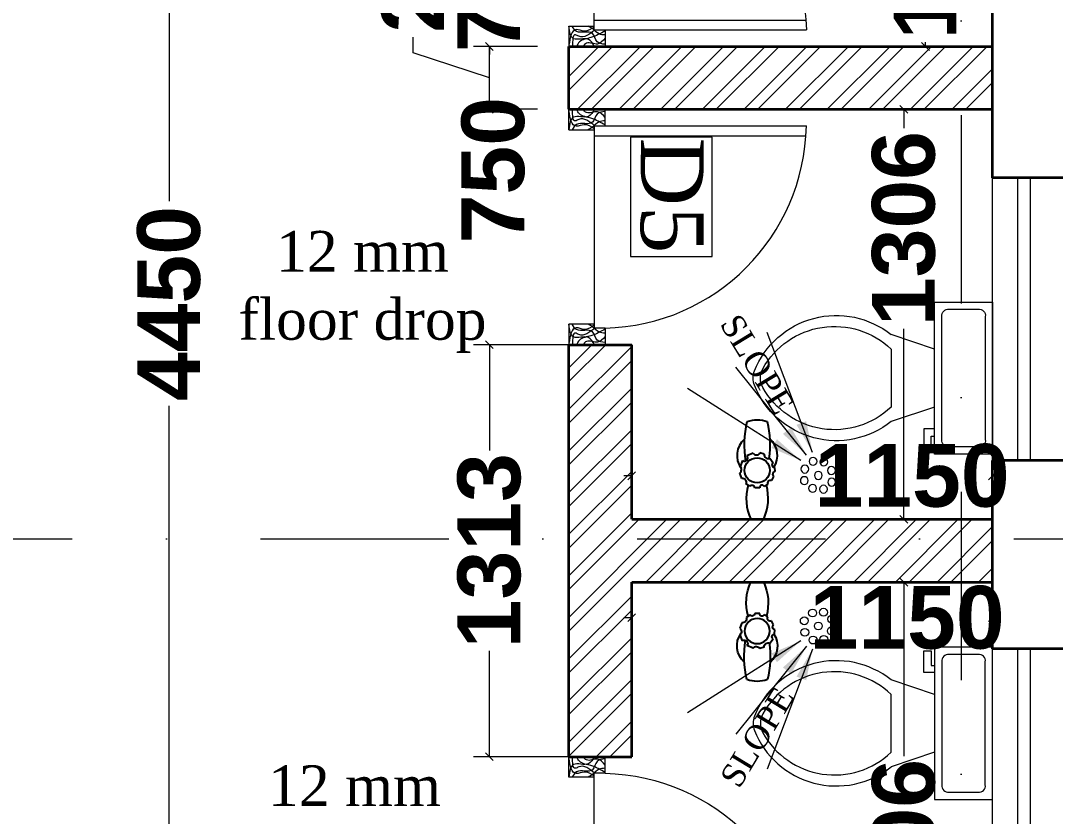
# Model space of a CAD drawing. Header units: millimetres. Extents: x -3092155 to 4513934, y -12317808 to 1850003.
# Drawn here: x -379332 to -376035, y -5676535 to -5674000 of the extents above; entities that cross this region are included whole.
import ezdxf

# ---------------------------------------------------------------- set-up
doc = ezdxf.new("R2010")
doc.units = ezdxf.units.MM
doc.header["$LTSCALE"] = 2
doc.header["$MEASUREMENT"] = 0
doc.header["$PDMODE"] = 34
doc.header["$PDSIZE"] = 500
doc.linetypes.add('DASHDOT', pattern=[1, 0.5, -0.25, 0, -0.25])
for name, color, linetype, lineweight in [('AREA AA', 162, 'Continuous', 20), ('D DIM', 250, 'Continuous', 9), ('D5', 10, 'Continuous', 5), ('DOOR', 27, 'Continuous', 5), ('FIXTURE', 252, 'Continuous', 0), ('glass', 5, 'Continuous', 15), ('GRID', 251, 'DASHDOT', 5), ('hatch toilet', 42, 'Continuous', 9), ('SILL', 74, 'Continuous', 9), ('tap', 97, 'Continuous', 25), ('taxe', 7, 'Continuous', 9), ('toi.dim.', 214, 'Continuous', 9), ('WAll', 250, 'Continuous', 35)]:
    doc.layers.add(name, color=color, linetype=linetype, lineweight=lineweight)
doc.styles.add('INNER DIM', font='ARIALNB.TTF', dxfattribs={"height": 250})
doc.styles.add('int dim', font='arialbd.ttf', dxfattribs={"height": 200})
doc.styles.get("Standard").update_dxf_attribs({"font": 'times.ttf', "height": 500})
doc.dimstyles.new('INNER DIM', dxfattribs={"dimscale": 0, "dimtxt": 250, "dimasz": 100, "dimexe": 50, "dimexo": 50, "dimgap": 50, "dimtad": 0, "dimdec": 0, "dimzin": 0, "dimdsep": 46, "dimtxsty": 'INNER DIM', "dimblk": 'ARCHTICK', "dimcen": 100, "dimdle": 50, "dimclrd": 256, "dimclre": 256, "dimclrt": 256, "dimadec": 0, "dimazin": 0, "dimtfac": 1, "dimtdec": 0, "dimtix": 1, "dimtmove": 2, "dimatfit": 3, "dimfxl": 50, "dimfxlon": 1, "dimtolj": 1, "dimtzin": 0, "dimlwd": -1, "dimlwe": -1, "dimarcsym": 1})
doc.dimstyles.new('toilet detail', dxfattribs={"dimtxt": 150, "dimasz": 25, "dimexe": 50, "dimexo": 100, "dimgap": 25, "dimtad": 0, "dimdec": 0, "dimzin": 3, "dimdsep": 46, "dimtxsty": 'int dim', "dimblk": 'OBLIQUE', "dimcen": 90, "dimclrd": 214, "dimclre": 214, "dimclrt": 256, "dimadec": 0, "dimazin": 0, "dimtfac": 1, "dimtdec": 0, "dimtofl": 0, "dimtmove": 1, "dimatfit": 3, "dimfxl": 1, "dimfrac": 1, "dimtolj": 1, "dimtzin": 0, "dimlwd": -1, "dimlwe": -1, "dimarcsym": 1})
pattern_1 = [(45, (99708.4986089468, 251064.3812223776), (-66.29126073623883, 66.29126073623884), []), (45, (99752.6927826968, 251064.3812223776), (-66.29126073623883, 66.29126073623884), [])]

# ---------------------------------------------------------------- blocks, each defined once
blk = doc.blocks.new('_ArchTick')
at = {"color": 0, "linetype": 'ByBlock', "const_width": 0.15}
blk.add_lwpolyline([(-0.5, -0.5), (0.5, 0.5)], dxfattribs=at)
blk = doc.blocks.new('*D730')
at = {"layer": 'D DIM', "ltscale": 100, "transparency": 16777216}
for p, q in [((-438689.0668657003, 360.6453613601625), (-438689.0668657003, 460.6453613601625)), ((998.7644366729072, 360.6453613601623), (998.7644366729072, 460.6453613601623)), ((1048.764436672907, 410.6453613601623), (-438739.0668657003, 410.6453613601623))]:
    blk.add_line(p, q, dxfattribs=at)
at = {"layer": 'Defpoints', "color": 0, "lineweight": 50, "ltscale": 100, "transparency": 16777216}
for p in [(-438689.0668657003, 410.6453613601623), (998.7644366729072, -0.0061451550573111), (-438689.0668657006, -5723126.232655427)]:
    blk.add_point(p, dxfattribs=at)
at = {"layer": 'D DIM', "ltscale": 100, "transparency": 16777216, "xscale": 100, "yscale": 100, "zscale": 100, "rotation": 180}
blk.add_blockref('_ArchTick', (-438689.0668657003, 410.6453613601623), dxfattribs=at)
at = {"layer": 'D DIM', "ltscale": 100, "transparency": 16777216, "xscale": 100, "yscale": 100, "zscale": 100}
blk.add_blockref('_ArchTick', (998.7644366729072, 410.6453613601623), dxfattribs=at)
at = {"layer": 'D DIM', "ltscale": 100, "transparency": 16777216, "insert": (1326.455259555951, 835.181085795164), "char_height": 250, "attachment_point": 5, "style": 'INNER DIM'}
blk.add_mtext('\\A1;439688', dxfattribs=at)
blk = doc.blocks.new('Toilet - top')
for p, q in [((9.750000020786107, -4.499999875283331), (9.750000020786107, -1.499999958427777)), ((-4.874999573884722, -6.374999823318057), (-3.374999615456943, -6.374999823318057)), ((-4.874999573884722, -7.124999802531942), (-4.874999573884722, -6.374999823318057)), ((-3.374999615456943, -6.374999823318057), (-3.374999615456943, -5.999999833711112)), ((-2.624999636243054, -5.999999833711112), (-2.624999636243054, -7.124999802531942)), ((-0.3749996986013899, -5.999999833711112), (-1.874999657029167, -10.49999970899444)), ((5.625000135109722, -5.999999833711112), (7.125000093537498, -10.49999970899444)), ((-2.624999636243054, -7.124999802531942), (-4.874999573884722, -7.124999802531942)), ((5.625000135109722, -10.49999970899444), (-0.3749996986013899, -10.49999970899444))]:
    blk.add_line(p, q)
blk.add_lwpolyline([(10.5, -5.999999833711112), (10.5, 0), (-5.249999563491668, 0), (-5.249999563491668, -5.999999833711112)], close=True)
for points in [[(9.00000004157222, -0.7499999792138891), (-3.74999960506389, -0.7499999792138891)], [(-4.499999584277778, -1.499999958427777), (-4.499999584277778, -4.499999875283331)], [(-3.74999960506389, -5.249999854497221), (9.00000004157222, -5.249999854497221)]]:
    blk.add_lwpolyline(points)
for centre, radius, start, end in [((-3.843749602465627, -1.406249961026039), 0.6629126066274994, 81.86989999999999, 188.1301), ((9.093750038973957, -1.406249961026039), 0.6629126066274994, 351.8699, 98.13009999999998), ((-3.843749602465627, -4.593749872685068), 0.6629126066274994, 171.869898, 278.1301), ((9.093750038973957, -4.593749872685068), 0.6629126066274994, 261.8699, 8.130099999999992), ((5.264671971487866, -16.1853708193428), 9.126764785180747, 141.4691096810948, 248.2605552621038), ((5.774968316447487, -16.3630565146643), 8.496884113945722, 136.3677254423718, 240.9979693939525), ((-0.0146246611728551, -16.18535307943234), 9.126775425236774, 291.7392742039648, 38.53070636800451), ((-0.5249176984752985, -16.36303902073235), 8.496889430624533, 299.0017969815357, 43.63209216694732), ((2.625015013218892, -22.04524776254743), 2, 240.9979693939525, 299.0017969815356), ((2.625015773947752, -22.80526443344873), 2, 248.2605552621038, 291.7392742039647)]:
    blk.add_arc(centre, radius, start, end)
blk = doc.blocks.new('_Oblique')
at = {"color": 0, "linetype": 'ByBlock', "lineweight": -2}
blk.add_line((-0.5, -0.5), (0.5, 0.5), dxfattribs=at)
blk = doc.blocks.new('*D1111')
at = {"layer": 'Defpoints', "color": 0, "lineweight": 50, "ltscale": 100, "transparency": 16777216}
for p in [(-1459065.277486599, -5388308.228051625), (-1458711.627130239, -5388308.228051625), (-1458811.627130239, -5389058.228051623)]:
    blk.add_point(p, dxfattribs=at)
at = {"layer": 'toi.dim.', "color": 214, "ltscale": 100, "transparency": 16777216}
for p, q in [((-1459065.277486599, -5388308.228051625), (-1459065.277486599, -5388283.228051625)), ((-1458811.627130239, -5388308.228051625), (-1459115.2774866, -5388308.228051625)), ((-1458911.627130238, -5389058.228051623), (-1459115.2774866, -5389058.228051623)), ((-1459065.277486599, -5389058.228051623), (-1459065.277486599, -5389083.228051621))]:
    blk.add_line(p, q, dxfattribs=at)
at = {"layer": 'toi.dim.', "color": 214, "ltscale": 100, "transparency": 16777216, "xscale": 25, "yscale": 25, "zscale": 25}
for p, rotation in [((-1459065.277486599, -5388308.228051625), 270), ((-1459065.277486599, -5389058.228051623), 90)]:
    blk.add_blockref('_Oblique', p, dxfattribs=dict(at, rotation=rotation))
at = {"layer": 'toi.dim.', "ltscale": 100, "transparency": 16777216, "insert": (-1459065.277486599, -5388846.875270631), "char_height": 200, "attachment_point": 5, "rotation": 90, "style": 'int dim'}
blk.add_mtext('\\A1;750', dxfattribs=at)
blk = doc.blocks.new('*D1112')
at = {"layer": 'Defpoints', "color": 0, "lineweight": 50, "ltscale": 100, "transparency": 16777216}
for p in [(-1459065.277486599, -5386995.727825914), (-1458711.627130239, -5386995.727825914), (-1458711.627130239, -5388308.228051625)]:
    blk.add_point(p, dxfattribs=at)
at = {"layer": 'toi.dim.', "color": 214, "ltscale": 100, "transparency": 16777216}
for p, q in [((-1458811.627130239, -5386995.727825914), (-1459115.2774866, -5386995.727825914)), ((-1459065.277486599, -5386995.727825914), (-1459065.277486599, -5387333.253518578)), ((-1459065.277486599, -5388308.228051625), (-1459065.277486599, -5387970.70235896)), ((-1458811.627130239, -5388308.228051625), (-1459115.2774866, -5388308.228051625))]:
    blk.add_line(p, q, dxfattribs=at)
at = {"layer": 'toi.dim.', "color": 214, "ltscale": 100, "transparency": 16777216, "xscale": 25, "yscale": 25, "zscale": 25}
for p, rotation in [((-1459065.277486599, -5386995.727825914), 90), ((-1459065.277486599, -5388308.228051625), 270)]:
    blk.add_blockref('_Oblique', p, dxfattribs=dict(at, rotation=rotation))
at = {"layer": 'toi.dim.', "ltscale": 100, "transparency": 16777216, "insert": (-1459065.277486599, -5387651.977938768), "char_height": 200, "attachment_point": 5, "rotation": 90, "style": 'int dim'}
blk.add_mtext('\\A1;1313', dxfattribs=at)
blk = doc.blocks.new('*D1113')
at = {"layer": 'Defpoints', "color": 0, "lineweight": 50, "ltscale": 100, "transparency": 16777216}
for p in [(-1459065.277486599, -5386245.727825914), (-1458811.627130238, -5386245.727825914), (-1458711.627130239, -5386995.727825914)]:
    blk.add_point(p, dxfattribs=at)
at = {"layer": 'toi.dim.', "color": 214, "ltscale": 100, "transparency": 16777216}
for p, q in [((-1459065.277486599, -5386245.727825914), (-1459065.277486599, -5386220.727825914)), ((-1458911.627130238, -5386245.727825914), (-1459115.2774866, -5386245.727825914)), ((-1458811.627130239, -5386995.727825914), (-1459115.2774866, -5386995.727825914)), ((-1459065.277486599, -5386995.727825914), (-1459065.277486599, -5387020.727825914))]:
    blk.add_line(p, q, dxfattribs=at)
at = {"layer": 'toi.dim.', "color": 214, "ltscale": 100, "transparency": 16777216, "xscale": 25, "yscale": 25, "zscale": 25}
for p, rotation in [((-1459065.277486599, -5386245.727825914), 270), ((-1459065.277486599, -5386995.727825914), 90)]:
    blk.add_blockref('_Oblique', p, dxfattribs=dict(at, rotation=rotation))
at = {"layer": 'toi.dim.', "ltscale": 100, "transparency": 16777216, "insert": (-1459052.785987843, -5386439.47771306), "char_height": 200, "attachment_point": 5, "rotation": 90, "style": 'int dim'}
blk.add_mtext('\\A1;750', dxfattribs=at)
blk = doc.blocks.new('*D1114')
at = {"layer": 'Defpoints', "color": 0, "lineweight": 50, "ltscale": 100, "transparency": 16777216}
for p in [(-1459065.277486599, -5386045.727825912), (-1458811.627130238, -5386045.727825912), (-1458811.627130238, -5386245.727825914)]:
    blk.add_point(p, dxfattribs=at)
at = {"layer": 'toi.dim.', "color": 214, "ltscale": 100, "transparency": 16777216}
for p, q in [((-1459308.230021695, -5386066.033982829), (-1459308.230021695, -5386016.033982829)), ((-1459065.277486599, -5386145.727825914), (-1459308.230021695, -5386066.033982829)), ((-1458911.627130238, -5386045.727825912), (-1459115.2774866, -5386045.727825912)), ((-1459065.277486599, -5386245.727825914), (-1459065.277486599, -5386045.727825912)), ((-1458911.627130238, -5386245.727825914), (-1459115.2774866, -5386245.727825914))]:
    blk.add_line(p, q, dxfattribs=at)
at = {"layer": 'toi.dim.', "color": 214, "ltscale": 100, "transparency": 16777216, "xscale": 25, "yscale": 25, "zscale": 25}
for p, rotation in [((-1459065.277486599, -5386045.727825912), 90), ((-1459065.277486599, -5386245.727825914), 270)]:
    blk.add_blockref('_Oblique', p, dxfattribs=dict(at, rotation=rotation))
at = {"layer": 'toi.dim.', "ltscale": 100, "transparency": 16777216, "insert": (-1459308.230021694, -5385768.319112433), "char_height": 200, "attachment_point": 5, "rotation": 90, "style": 'int dim'}
blk.add_mtext('\\A1;200', dxfattribs=at)
blk = doc.blocks.new('*D1115')
at = {"layer": 'Defpoints', "color": 0, "lineweight": 50, "ltscale": 100, "transparency": 16777216}
for p in [(-1459065.277486599, -5385295.727825914), (-1458811.627130239, -5385295.727825914), (-1458811.627130238, -5386045.727825912)]:
    blk.add_point(p, dxfattribs=at)
at = {"layer": 'toi.dim.', "color": 214, "ltscale": 100, "transparency": 16777216}
for p, q in [((-1459065.277486599, -5385295.727825914), (-1459065.277486599, -5385270.727825915)), ((-1458911.627130238, -5385295.727825914), (-1459115.2774866, -5385295.727825914)), ((-1458911.627130238, -5386045.727825912), (-1459115.2774866, -5386045.727825912)), ((-1459065.277486599, -5386045.727825912), (-1459065.277486599, -5386070.727825914))]:
    blk.add_line(p, q, dxfattribs=at)
at = {"layer": 'toi.dim.', "color": 214, "ltscale": 100, "transparency": 16777216, "xscale": 25, "yscale": 25, "zscale": 25}
for p, rotation in [((-1459065.277486599, -5385295.727825914), 270), ((-1459065.277486599, -5386045.727825912), 90)]:
    blk.add_blockref('_Oblique', p, dxfattribs=dict(at, rotation=rotation))
at = {"layer": 'toi.dim.', "ltscale": 100, "transparency": 16777216, "insert": (-1459066.108684376, -5385830.794954609), "char_height": 200, "attachment_point": 5, "rotation": 90, "style": 'int dim'}
blk.add_mtext('\\A1;750', dxfattribs=at)
blk = doc.blocks.new('A$C3DC14F32')
at = {"layer": 'DOOR', "ltscale": 100}
for p, q in [((52.99949478264897, 114.9996921028942), (52.99949478264899, 756.7428243851377)), ((83.99949478264897, 79.99969210289419), (83.99949478264898, 755.4110343496443)), ((-0.0005052173510194, -0.000307897105813), (-0.0005052173510194, 114.9996921028942)), ((52.99949478264897, 114.9996921028942), (-0.0005052173510194, 114.9996921028942)), ((52.99949478264897, 79.99969210289419), (52.99949478264897, 114.9996921028942)), ((696.999494782649, 114.9996921028942), (696.999494782649, 79.99969210289419)), ((696.999494782649, 114.9996921028942), (749.999494782649, 114.9996921028942)), ((749.999494782649, 114.9996921028942), (749.999494782649, -0.000307897105813)), ((52.99949478264897, 79.99969210289419), (696.999494782649, 79.99969210289419)), ((64.99949478264897, -0.0003078980371356), (64.99949478264897, 79.99969210289419)), ((684.9994947826488, 79.99969210289419), (684.9994947826488, -0.0003078980371356)), ((64.99949478264897, -0.0003078980371356), (-0.0005052173510194, -0.000307897105813)), ((684.9994947826488, -0.0003078980371356), (749.9994947826491, -0.0003078980371356))]:
    blk.add_line(p, q, dxfattribs=at)
blk.add_arc((40.31417776597399, 100.008927482144), 656.8563987731303, 1.307716759455737, 88.89342584686472, dxfattribs=at)
for points in [[(49.99949478264897, 114.9996921028942), (28.5, 70), (14.5, 33.5), (-0.0005052173510194, 24)], [(26.49949478264898, 114.9996921028942), (8, 91.5), (10.5, 56), (-0.0005052173510194, 44.5)], [(7.000000000465661, 114.9996921028942), (15, 90.5), (41.5, 75), (48, 24.5), (64.99949478264897, 10)], [(37.00000000046565, 114.9996921028942), (40, 96), (56, 76), (64.99949478264897, 61)], [(742.9989895648323, 114.9996921028942), (734.998989565298, 90.5), (708.4989895652977, 75), (701.998989565298, 24.5), (684.9994947826488, 10)], [(712.9989895648323, 114.9996921028942), (709.998989565298, 96), (693.9989895652977, 76), (684.9994947826488, 61)], [(699.999494782649, 114.9996921028942), (721.4989895652977, 70), (735.498989565298, 33.5), (749.999494782649, 24)], [(723.499494782649, 114.9996921028942), (741.9989895652977, 91.5), (739.498989565298, 56), (749.999494782649, 44.5)], [(52.99949478264897, 82), (32.5, 31.5), (37, 21), (-0.0005052173510194, 12)], [(-0.0005052173510194, 81), (22.5, 62.5), (25, 15), (64.99949478264897, -0.0003078980371356)], [(62, 79.99969210289419), (49, 49), (54, 23.5), (4, -0.000307897105813)], [(749.999494782649, 81), (727.4989895652978, 62.5), (724.9989895652977, 15), (684.9994947826488, -0.0003078980371356)], [(687.9989895652977, 79.99969210289419), (700.9989895652977, 49), (695.9989895652977, 23.5), (745.9989895652977, -0.000307897105813)], [(696.999494782649, 82), (717.4989895652977, 31.5), (712.9989895652977, 21), (749.999494782649, 12)]]:
    blk.add_spline(points, degree=3, dxfattribs=at)
blk = doc.blocks.new('14')
at = {"layer": 'FIXTURE', "ltscale": 15000}
for centre in [(-38.20844072954995, 36.0154674127698), (-56.98899096832612, 27.93758214637637), (-20.2151071971748, 27.0380796417594), (-64.68213853077668, 9.495943598449239), (-38.12322247237899, 9.495943598449236), (-12.13889834866859, 9.495943598449236), (-56.95706919417716, -7.848507821559906), (-38.20844072954996, -15.28902206820631), (-18.61901848972775, -8.359989639371632)]:
    blk.add_circle(centre, 6.965944811660197, dxfattribs=at)
blk = doc.blocks.new('ryr')
at = {"layer": 'tap', "ltscale": 100}
for p, q in [((1982569.018644572, -4956357.754817451), (1982576.059878631, -4956352.883035951)), ((1982583.737675077, -4956350.44548549), (1982590.202268639, -4956350.139865152)), ((1982598.167661398, -4956351.876693387), (1982604.579008114, -4956355.304493397)), ((1982562.6397905, -4956366.830942098), (1982560.619417549, -4956373.748985207)), ((1982610.690104417, -4956361.283024868), (1982614.049456018, -4956367.114631121)), ((1982666.278792854, -4956367.768315107), (1982666.287072216, -4956388.375991837)), ((1982561.079463562, -4956384.703346794), (1982565.096674409, -4956394.370811427)), ((1982616.002023037, -4956374.114746697), (1982616.037314679, -4956381.777848398)), ((1982572.831709136, -4956401.424545053), (1982582.244357445, -4956405.415036406)), ((1982613.723516514, -4956389.770130052), (1982610.08629866, -4956395.641961147)), ((1982601.526662083, -4956402.744159232), (1982592.781080879, -4956405.710433228))]:
    blk.add_line(p, q, dxfattribs=at)
blk.add_circle((1982588.283364309, -4956378.074034302), 20, dxfattribs=at)
for centre, radius, start, end in [((1982564.445824714, -4956380.45154472), 34.64069505713051, 56.55277587514192, 138.7143302402152), ((1982579.446505095, -4956350.239695132), 4.296101661263567, 217.9728670969993, 357.2543869593875), ((1982594.646703805, -4956348.890665844), 4.616654942065941, 195.6991030066236, 319.6996369507292), ((1982556.196415525, -4956378.074034302), 48.00995838109209, 160.1952473060995, 199.8047526939004), ((1982547.685375614, -4956509.021082662), 151.7093994229934, 81.76230417884105, 103.9834318662461), ((1982563.234411473, -4956360.46920614), 6.389464648687468, 264.6601720458993, 25.13943216500143), ((1982608.779900129, -4956357.123019014), 4.577611728740137, 156.5926791675466, 294.6637864751611), ((1982615.41065981, -4956370.507321732), 3.655574557478431, 111.8614756836552, 279.3096630897456), ((1982633.110303181, -4956440.782698616), 80.1950678442886, 65.5624695641667, 105.3326518006847), ((1982556.944758322, -4956379.390149402), 6.732447841380619, 307.8898860605086, 56.91974426233791), ((1982616.778405089, -4956386.323464932), 4.605631841286484, 99.25969699666588, 228.4484114278765), ((1982547.685375614, -4956247.126985941), 151.7093994229934, 256.0165681337539, 279.8379305379639), ((1982564.443915571, -4956375.699608197), 34.64069505713051, 221.3317081846367, 306.2699323172791), ((1982568.619799926, -4956398.275333967), 5.259059769223807, 323.2148265677761, 132.0605413497072), ((1982607.803097933, -4956401.599361283), 6.379985056878329, 69.03030871157539, 190.3369005336596), ((1982633.110303181, -4956315.365369986), 80.1950678442886, 254.6673482038987, 294.4375304516508), ((1982587.381802387, -4956410.234905004), 7.044464055513258, 39.96174969293975, 136.8267596166059), ((1982588.283364309, -4956378.074034302), 28, 279.2436243042187, 279.2438643274891)]:
    blk.add_arc(centre, radius, start, end, dxfattribs=at)
blk = doc.blocks.new('*D1158')
at = {"layer": 'Defpoints', "color": 0, "lineweight": 50, "ltscale": 100, "transparency": 16777216}
for p in [(-1460336.627130244, -5384639.477713054), (-1460086.020000007, -5384639.477713054), (-1460461.627130243, -5389089.477372297)]:
    blk.add_point(p, dxfattribs=at)
at = {"layer": 'toi.dim.', "color": 214, "ltscale": 100, "transparency": 16777216}
for p, q in [((-1460236.627130244, -5384639.477713054), (-1460036.020000007, -5384639.477713054)), ((-1460086.020000007, -5384639.477713054), (-1460086.020000007, -5386538.18149902)), ((-1460086.020000007, -5389089.477372297), (-1460086.020000007, -5387190.773586332)), ((-1460361.627130243, -5389089.477372297), (-1460036.020000007, -5389089.477372297))]:
    blk.add_line(p, q, dxfattribs=at)
at = {"layer": 'toi.dim.', "color": 214, "ltscale": 100, "transparency": 16777216, "xscale": 25, "yscale": 25, "zscale": 25}
for p, rotation in [((-1460086.020000007, -5384639.477713054), 90), ((-1460086.020000007, -5389089.477372297), 270)]:
    blk.add_blockref('_Oblique', p, dxfattribs=dict(at, rotation=rotation))
at = {"layer": 'toi.dim.', "ltscale": 100, "transparency": 16777216, "insert": (-1460086.020000006, -5386864.477542676), "char_height": 200, "attachment_point": 5, "rotation": 90, "style": 'int dim'}
blk.add_mtext('\\A1;4450', dxfattribs=at)
blk = doc.blocks.new('*D1179')
at = {"layer": 'Defpoints', "color": 0, "lineweight": 50, "ltscale": 100, "transparency": 16777216}
for p in [(-1458611.627130239, -5387413.409749699), (-1458611.627130239, -5387449.904023242), (-1457461.627130237, -5387449.904023242)]:
    blk.add_point(p, dxfattribs=at)
at = {"layer": 'toi.dim.', "color": 214, "ltscale": 100, "transparency": 16777216}
for p, q in [((-1458611.627130239, -5387349.904023242), (-1458611.627130239, -5387363.409749699)), ((-1457461.627130237, -5387349.904023242), (-1457461.627130237, -5387363.409749699)), ((-1458611.627130239, -5387413.409749699), (-1458636.627130239, -5387413.409749699)), ((-1457461.627130237, -5387413.409749699), (-1457436.627130237, -5387413.409749699))]:
    blk.add_line(p, q, dxfattribs=at)
at = {"layer": 'toi.dim.', "color": 214, "ltscale": 100, "transparency": 16777216, "xscale": 25, "yscale": 25, "zscale": 25}
blk.add_blockref('_Oblique', (-1458611.627130239, -5387413.409749699), dxfattribs=at)
at = {"layer": 'toi.dim.', "color": 214, "ltscale": 100, "transparency": 16777216, "xscale": 25, "yscale": 25, "zscale": 25, "rotation": 180}
blk.add_blockref('_Oblique', (-1457461.627130237, -5387413.409749699), dxfattribs=at)
at = {"layer": 'toi.dim.', "ltscale": 100, "transparency": 16777216, "insert": (-1457718.038260039, -5387413.409749699), "char_height": 200, "attachment_point": 5, "style": 'int dim'}
blk.add_mtext('\\A1;1150', dxfattribs=at)
blk = doc.blocks.new('*D1180')
at = {"layer": 'Defpoints', "color": 0, "lineweight": 50, "ltscale": 100, "transparency": 16777216}
for p in [(-1458611.627130239, -5387851.97793877), (-1458611.627130239, -5387865.469069627), (-1457461.627130237, -5387851.97793877)]:
    blk.add_point(p, dxfattribs=at)
at = {"layer": 'toi.dim.', "color": 214, "ltscale": 100, "transparency": 16777216}
for p, q in [((-1458611.627130239, -5387865.469069627), (-1458636.627130239, -5387865.469069627)), ((-1457461.627130237, -5387865.469069627), (-1457436.627130237, -5387865.469069627)), ((-1458611.627130239, -5387951.97793877), (-1458611.627130239, -5387915.469069627)), ((-1457461.627130237, -5387951.97793877), (-1457461.627130237, -5387915.469069627))]:
    blk.add_line(p, q, dxfattribs=at)
at = {"layer": 'toi.dim.', "color": 214, "ltscale": 100, "transparency": 16777216, "xscale": 25, "yscale": 25, "zscale": 25}
blk.add_blockref('_Oblique', (-1458611.627130239, -5387865.469069627), dxfattribs=at)
at = {"layer": 'toi.dim.', "color": 214, "ltscale": 100, "transparency": 16777216, "xscale": 25, "yscale": 25, "zscale": 25, "rotation": 180}
blk.add_blockref('_Oblique', (-1457461.627130237, -5387865.469069627), dxfattribs=at)
at = {"layer": 'toi.dim.', "ltscale": 100, "transparency": 16777216, "insert": (-1457733.880710393, -5387865.469069627), "char_height": 200, "attachment_point": 5, "style": 'int dim'}
blk.add_mtext('\\A1;1150', dxfattribs=at)
blk = doc.blocks.new('*D1193')
at = {"layer": 'Defpoints', "color": 0, "lineweight": 50, "ltscale": 100, "transparency": 16777216}
for p in [(-1457893.314135155, -5384639.477713061), (-1457893.314135155, -5386045.727825914), (-1457675.588829592, -5386045.727825914)]:
    blk.add_point(p, dxfattribs=at)
at = {"layer": 'toi.dim.', "color": 214, "ltscale": 100, "transparency": 16777216}
for p, q in [((-1457793.314135155, -5384639.477713061), (-1457625.588829592, -5384639.477713061)), ((-1457675.588829592, -5384639.477713061), (-1457675.588829592, -5385392.342343338)), ((-1457675.588829592, -5386045.727825914), (-1457675.588829592, -5386031.83756844)), ((-1457793.314135155, -5386045.727825914), (-1457625.588829592, -5386045.727825914))]:
    blk.add_line(p, q, dxfattribs=at)
at = {"layer": 'toi.dim.', "color": 214, "ltscale": 100, "transparency": 16777216, "xscale": 25, "yscale": 25, "zscale": 25}
for p, rotation in [((-1457675.588829592, -5384639.477713061), 90), ((-1457675.588829592, -5386045.727825914), 270)]:
    blk.add_blockref('_Oblique', p, dxfattribs=dict(at, rotation=rotation))
at = {"layer": 'toi.dim.', "ltscale": 100, "transparency": 16777216, "insert": (-1457675.588829592, -5385712.08995589), "char_height": 200, "attachment_point": 5, "rotation": 90, "style": 'int dim'}
blk.add_mtext('\\A1;1406', dxfattribs=at)
blk = doc.blocks.new('*D1104')
at = {"layer": 'Defpoints', "color": 0, "lineweight": 50, "ltscale": 100, "transparency": 16777216}
for p in [(-1457725.404393548, -5387751.97793877), (-1457861.627131436, -5389058.228051623), (-1457744.45113371, -5389058.228051623)]:
    blk.add_point(p, dxfattribs=at)
at = {"layer": 'toi.dim.', "color": 214, "ltscale": 100, "transparency": 16777216}
for p, q in [((-1457825.404393548, -5387751.97793877), (-1457794.45113371, -5387751.97793877)), ((-1457744.45113371, -5387751.97793877), (-1457744.45113371, -5388306.416092059)), ((-1457744.45113371, -5389058.228051623), (-1457744.45113371, -5388945.911317161)), ((-1457761.627131436, -5389058.228051623), (-1457694.45113371, -5389058.228051623))]:
    blk.add_line(p, q, dxfattribs=at)
at = {"layer": 'toi.dim.', "color": 214, "ltscale": 100, "transparency": 16777216, "xscale": 25, "yscale": 25, "zscale": 25}
for p, rotation in [((-1457744.45113371, -5387751.97793877), 90), ((-1457744.45113371, -5389058.228051623), 270)]:
    blk.add_blockref('_Oblique', p, dxfattribs=dict(at, rotation=rotation))
at = {"layer": 'toi.dim.', "ltscale": 100, "transparency": 16777216, "insert": (-1457744.451133709, -5388626.163704611), "char_height": 200, "attachment_point": 5, "rotation": 90, "style": 'int dim'}
blk.add_mtext('\\A1;1306', dxfattribs=at)
blk = doc.blocks.new('*D1096')
at = {"layer": 'Defpoints', "color": 0, "lineweight": 50, "ltscale": 100, "transparency": 16777216}
for p in [(-1457725.404393548, -5386245.727825917), (-1457861.627131436, -5387551.977938771), (-1457744.45113371, -5387551.977938771)]:
    blk.add_point(p, dxfattribs=at)
at = {"layer": 'toi.dim.', "color": 214, "ltscale": 100, "transparency": 16777216}
for p, q in [((-1457825.404393548, -5386245.727825917), (-1457794.45113371, -5386245.727825917)), ((-1457744.45113371, -5386245.727825917), (-1457744.45113371, -5386306.023446604)), ((-1457744.45113371, -5387551.977938771), (-1457744.45113371, -5386945.518671706)), ((-1457761.627131436, -5387551.977938771), (-1457694.45113371, -5387551.977938771))]:
    blk.add_line(p, q, dxfattribs=at)
at = {"layer": 'toi.dim.', "color": 214, "ltscale": 100, "transparency": 16777216, "xscale": 25, "yscale": 25, "zscale": 25}
for p, rotation in [((-1457744.45113371, -5386245.727825917), 90), ((-1457744.45113371, -5387551.977938771), 270)]:
    blk.add_blockref('_Oblique', p, dxfattribs=dict(at, rotation=rotation))
at = {"layer": 'toi.dim.', "ltscale": 100, "transparency": 16777216, "insert": (-1457744.45113371, -5386625.771059154), "char_height": 200, "attachment_point": 5, "rotation": 90, "style": 'int dim'}
blk.add_mtext('\\A1;1306', dxfattribs=at)
blk = doc.blocks.new('7u6ujuj')
at = {"layer": 'hatch toilet', "ltscale": 100}
h = blk.add_hatch(dxfattribs=at)
h.set_pattern_fill('ANSI32', color=256, scale=250, style=0)
h.set_pattern_definition(pattern_1)
h.paths.add_polyline_path([(-1458811.627130238, -5386045.727825912), (-1458811.627130238, -5386245.727825914), (-1457461.627130237, -5386245.727825914), (-1457461.627130237, -5386045.727825915)])
h = blk.add_hatch(dxfattribs=at)
h.set_pattern_fill('ANSI32', color=256, scale=250, style=0)
h.set_pattern_definition(pattern_1)
h.paths.add_polyline_path([(-1458611.627130239, -5387551.977938771), (-1458611.627130239, -5386995.727825914), (-1458696.633719807, -5386995.727825914), (-1458696.633719816, -5386995.728836288), (-1458811.627130239, -5386995.727825945), (-1458811.627130239, -5388308.228051596), (-1458696.633719817, -5388308.227041253), (-1458611.627130239, -5388308.228051625), (-1458611.627130239, -5387751.977938768), (-1457461.627130237, -5387751.97793877), (-1457461.627130237, -5387551.977938771)])
at = {"layer": 'D5'}
blk.add_lwpolyline([(-1458355.209218871, -5386714.691086088), (-1458355.209218871, -5386334.222075121), (-1458615.816485571, -5386334.222075121), (-1458615.816485571, -5386714.691086088)], close=True, dxfattribs=at)
at = {"layer": 'glass', "ltscale": 100}
for p, q in [((-1457381.627130242, -5386464.228051626), (-1457381.627130242, -5387364.228051625)), ((-1457341.627130241, -5386464.228051626), (-1457341.627130241, -5387364.228051625)), ((-1457381.627130242, -5387964.727825919), (-1457381.627130242, -5388864.72782592)), ((-1457341.627130241, -5387964.727825919), (-1457341.627130241, -5388864.72782592))]:
    blk.add_line(p, q, dxfattribs=at)
at = {"layer": 'SILL', "ltscale": 100}
blk.add_line((-1457461.627130237, -5391864.478164479), (-1457461.627130238, -5383839.477713061), dxfattribs=at)
at = {"layer": 'WAll', "ltscale": 100}
for p, q in [((-1457461.627130237, -5386464.478164478), (-1457461.627130237, -5385864.478164479)), ((-1458811.627130238, -5386245.727825914), (-1458811.627130238, -5386045.727825912)), ((-1458811.627130238, -5386045.727825912), (-1457461.627130238, -5386045.727825915)), ((-1458811.627130238, -5386245.727825914), (-1457461.627130237, -5386245.727825914)), ((-1456661.627130238, -5386464.478164478), (-1457461.627130238, -5386464.478164478)), ((-1458811.627130239, -5388308.228051625), (-1458811.627130239, -5386995.727825914)), ((-1458811.627130239, -5386995.727825914), (-1458611.627130239, -5386995.727825914)), ((-1458611.627130239, -5387551.977938771), (-1458611.627130239, -5386995.727825914)), ((-1456661.627130238, -5387364.47816448), (-1457461.627130238, -5387364.47816448)), ((-1457461.627130237, -5387964.478164479), (-1457461.627130237, -5387364.47816448)), ((-1458611.627130239, -5387551.977938771), (-1457461.627130238, -5387551.977938771)), ((-1458611.627130239, -5388308.228051625), (-1458611.627130239, -5387751.977938768)), ((-1458611.627130239, -5387751.977938768), (-1457461.627130238, -5387751.97793877)), ((-1456661.627130238, -5387964.478164479), (-1457461.627130238, -5387964.478164479)), ((-1458811.627130239, -5388308.228051625), (-1458611.627130239, -5388308.228051625))]:
    blk.add_line(p, q, dxfattribs=at)
at = {"layer": 'DOOR', "ltscale": 100, "xscale": -1, "rotation": 270.0005034062861}
for p in [(-1458811.626822344, -5386045.727320695), (-1458811.626822347, -5389058.227546406)]:
    blk.add_blockref('A$C3DC14F32', p, dxfattribs=at)
at = {"layer": 'DOOR', "ltscale": 100, "rotation": 269.9994965937138}
blk.add_blockref('A$C3DC14F32', (-1458811.626822346, -5386245.728331138), dxfattribs=at)
at = {"layer": 'FIXTURE', "ltscale": 100, "extrusion": (0, 0, -1), "yscale": 30.77059217263013, "zscale": -30.7705921728903, "rotation": 90}
for p, xscale in [((1457461.627130237, -5387182.75074994), 30.77059217263013), ((1457461.627130248, -5388121.205127602), -30.77059217263013)]:
    blk.add_blockref('Toilet - top', p, dxfattribs=dict(at, xscale=xscale))
at = {"layer": 'FIXTURE', "lineweight": 40, "yscale": 2, "zscale": 2, "rotation": 270}
for p, xscale in [((8454544.517177617, -1422219.412073699), 2), ((8454544.517177617, -9353084.54380384), -2)]:
    blk.add_blockref('ryr', p, dxfattribs=dict(at, xscale=xscale))
at = {"layer": 'FIXTURE', "yscale": 1.8, "zscale": 1.8}
for p, xscale, rotation in [((-1457976.80065215, -5387470.438376777), -1.8, 110.471190732132), ((-1457976.80065215, -5387833.517500762), 1.8, 69.52880926786803)]:
    blk.add_blockref('14', p, dxfattribs=dict(at, xscale=xscale, rotation=rotation))
at = {"layer": 'D5', "insert": (-1458382.315153456, -5386520.112279533), "char_height": 200, "width": 464.1942631211133, "attachment_point": 2, "rotation": 270}
blk.add_mtext('\\pt2000;D5', dxfattribs=at)
at = {"layer": 'taxe', "color": 0, "char_height": 130, "attachment_point": 8}
for insert in [(-1459469.482183628, -5387022.128234534), (-1459495.057417821, -5388724.648160812)]:
    blk.add_mtext('12 mm \\Pfloor drop', dxfattribs=dict(at, insert=insert))
at = {"layer": 'taxe', "color": 0, "char_height": 75}
for insert, attachment_point, rotation in [((-1458243.884701096, -5387077.924486374), 8, 301.2151213474112), ((-1458243.884701096, -5388226.031391166), 2, 58.784878652588816)]:
    blk.add_mtext('SLOPE', dxfattribs=dict(at, insert=insert, attachment_point=attachment_point, rotation=rotation))
at = {"layer": 'toi.dim.', "ltscale": 100}
for base, p1, p2, picture, middle in [((-1460086.020000007, -5384639.477713054), (-1460461.627130243, -5389089.477372297), (-1460336.627130244, -5384639.477713054), '*D1158', (-1460086.020000006, -5386864.477542676)), ((-1459065.277486599, -5386995.727825914), (-1458711.627130239, -5388308.228051625), (-1458711.627130239, -5386995.727825914), '*D1112', (-1459065.277486599, -5387651.977938768))]:
    dim = blk.add_linear_dim(base=base, p1=p1, p2=p2, angle=90, dimstyle='toilet detail', dxfattribs=at)
    dim.commit()
    dim.dimension.update_dxf_attribs({"geometry": picture, "text_midpoint": middle})
for base, p1, p2, picture, middle in [((-1457675.588829592, -5386045.727825914), (-1457893.314135155, -5384639.477713061), (-1457893.314135155, -5386045.727825914), '*D1193', (-1457675.588829592, -5385712.08995589)), ((-1459065.277486599, -5385295.727825914), (-1458811.627130238, -5386045.727825912), (-1458811.627130239, -5385295.727825914), '*D1115', (-1459066.108684376, -5385830.794954609)), ((-1459065.277486599, -5386045.727825912), (-1458811.627130238, -5386245.727825914), (-1458811.627130238, -5386045.727825912), '*D1114', (-1459308.230021694, -5385991.033982829)), ((-1459065.277486599, -5386245.727825914), (-1458711.627130239, -5386995.727825914), (-1458811.627130238, -5386245.727825914), '*D1113', (-1459052.785987843, -5386439.47771306)), ((-1457744.45113371, -5387551.977938771), (-1457725.404393548, -5386245.727825917), (-1457861.627131436, -5387551.977938771), '*D1096', (-1457744.45113371, -5386625.771059154)), ((-1457744.45113371, -5389058.228051623), (-1457725.404393548, -5387751.97793877), (-1457861.627131436, -5389058.228051623), '*D1104', (-1457744.451133709, -5388626.163704611)), ((-1459065.277486599, -5388308.228051625), (-1458811.627130239, -5389058.228051623), (-1458711.627130239, -5388308.228051625), '*D1111', (-1459065.277486599, -5388846.875270631))]:
    dim = blk.add_linear_dim(base=base, p1=p1, p2=p2, angle=90, dimstyle='toilet detail', dxfattribs=at)
    dim.commit()
    dim.dimension.update_dxf_attribs({"geometry": picture, "text_midpoint": middle, "dimtype": 160})
for base, p1, p2, picture, middle, set_off in [((-1458611.62713024, -5387413.409749699), (-1457461.627130238, -5387449.904023242), (-1458611.62713024, -5387449.904023242), '*D1179', (-1457718.03826004, -5387413.409749699), (-6.984919309616089e-10, 0)), ((-1458611.62713024, -5387865.469069627), (-1457461.627130237, -5387851.97793877), (-1458611.62713024, -5387851.97793877), '*D1180', (-1457733.880710394, -5387865.469069627), (-4.656612873077393e-10, 0))]:
    dim = blk.add_linear_dim(base=base, p1=p1, p2=p2, dimstyle='toilet detail', dxfattribs=at)
    dim.commit()
    dim.dimension.update_dxf_attribs({"geometry": picture, "text_midpoint": middle, "dimtype": 160, "insert": set_off})
at = {"layer": 'AREA AA', "ltscale": 100}
for points in [[(-1458035.4013613, -5387338.684456482), (-1458180.048797921, -5386956.371278163)], [(-1458054.082073809, -5387347.421609238), (-1458280.19801796, -5387067.251859021)], [(-1458073.037947777, -5387364.369681251), (-1458433.693144027, -5387135.301358328)], [(-1458073.037947777, -5387939.586196288), (-1458433.693144027, -5388168.654519212)], [(-1458054.082073809, -5387956.5342683), (-1458280.19801796, -5388236.704018518)], [(-1458035.4013613, -5387965.271421056), (-1458180.048797921, -5388347.584599375)]]:
    blk.add_leader(points, dimstyle='toilet detail', override={"dimasz": 100, "dimclrd": 256}, dxfattribs=at)

msp = doc.modelspace()

# ---------------------------------------------------------------- linework, layer by layer
at = {"layer": 'GRID', "color": 5, "ltscale": 600}
msp.add_line((-376334.7111627072, -5657499.373618293), (-376334.7111627081, -5742293.190363009), dxfattribs=at)
at = {"layer": 'GRID', "color": 6, "ltscale": 600}
msp.add_line((-460174.5851218564, -5675651.232656343), (-367335.124683726, -5675651.232656343), dxfattribs=at)

# ---------------------------------------------------------------- block references
at = {"layer": 'WAll'}
msp.add_blockref('7u6ujuj', (1081226.543007548, -288036.7615216254), dxfattribs=at)

# ---------------------------------------------------------------- dimensions: what is measured, and where the dimension line sits
at = {"layer": 'D DIM', "ltscale": 100}
dim = msp.add_linear_dim(base=(-438689.0668657003, 410.6453613601623), p1=(998.7644366729072, -0.0061451550573111), p2=(-438689.0668657006, -5723126.232655427), dimstyle='INNER DIM', override={"dimscale": 1}, dxfattribs=at)
dim.commit()
dim.dimension.update_dxf_attribs({"geometry": '*D730', "text_midpoint": (1326.455259555951, 835.181085795164), "dimtype": 160})

doc.saveas('drawing.dxf')
